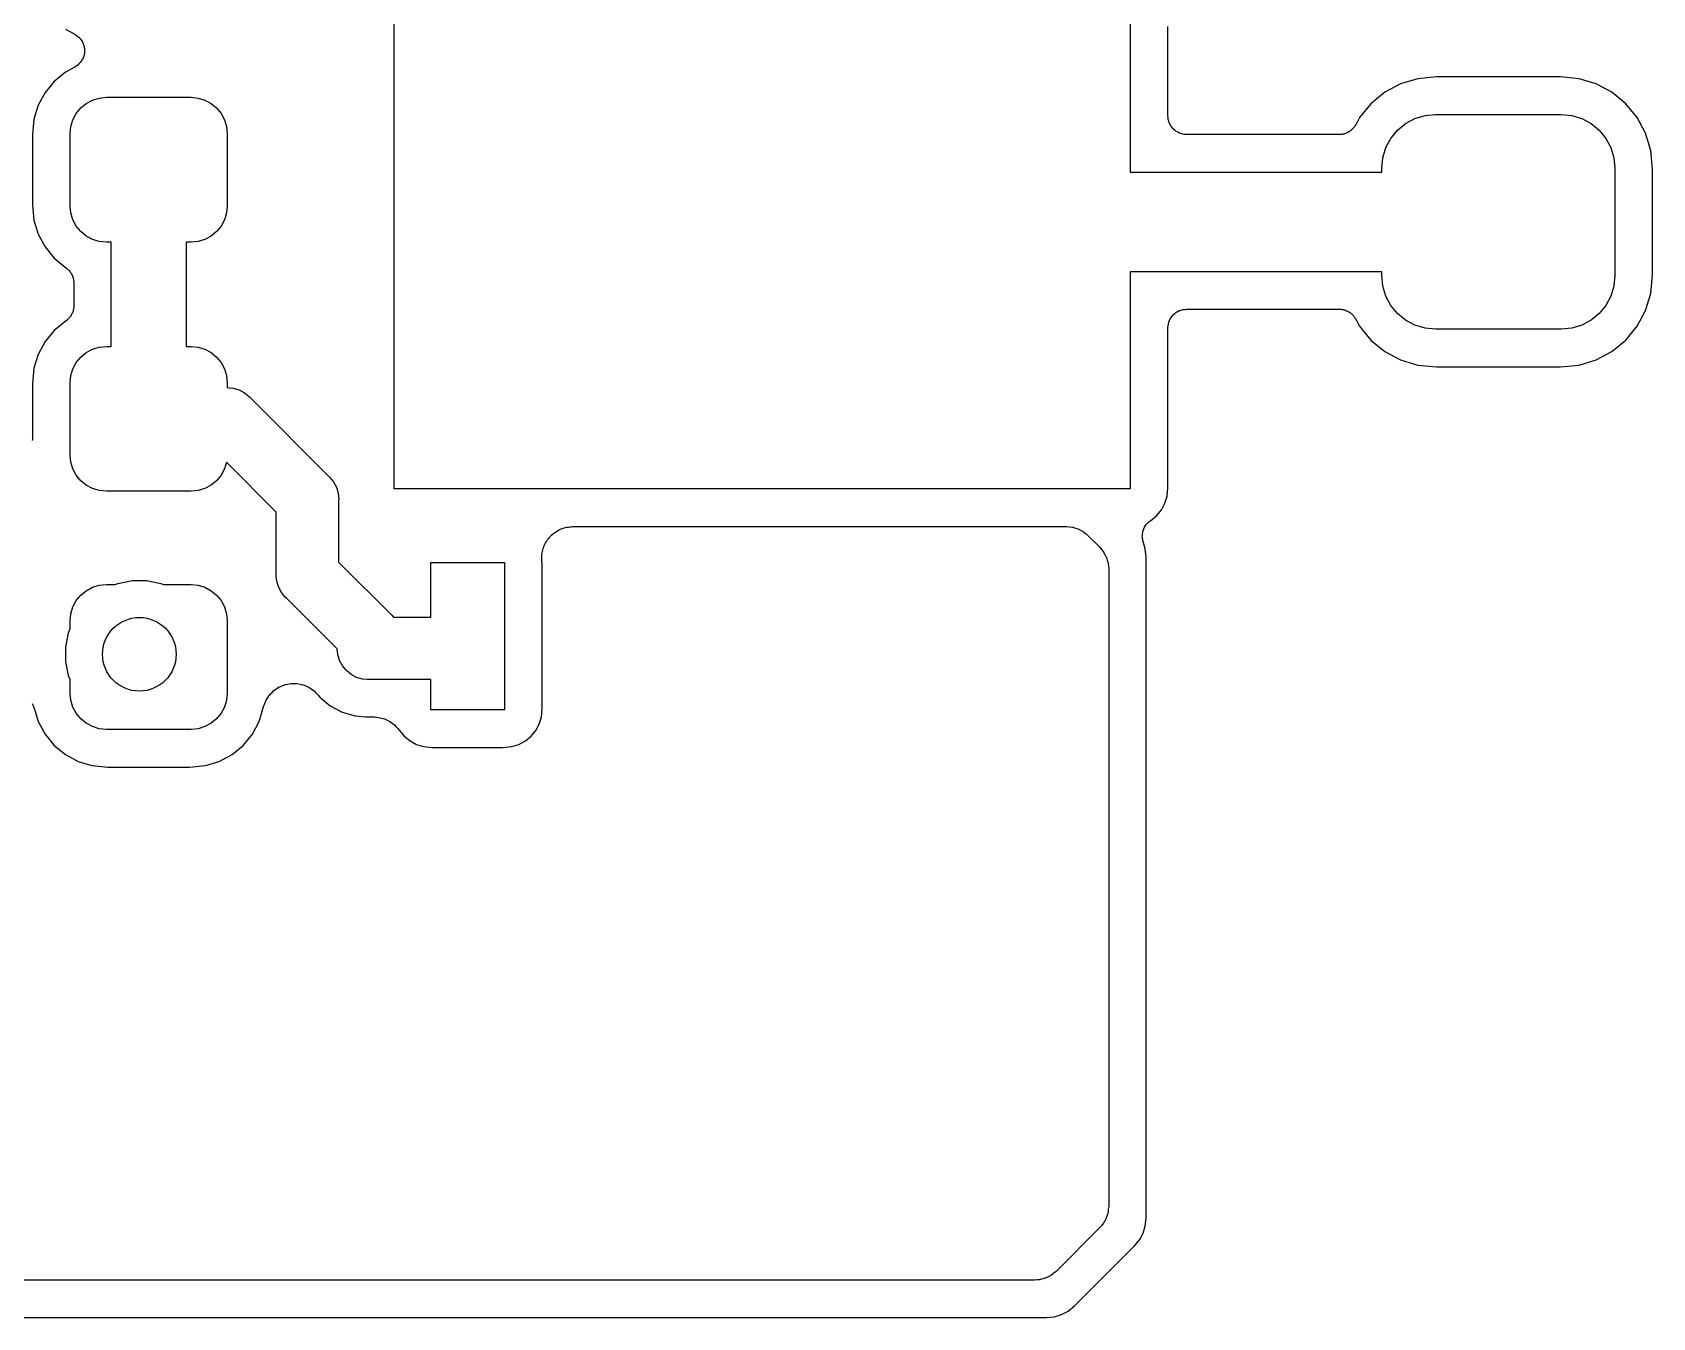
# Model space of a CAD drawing. Extents: x 0.48 to 2.43, y -7.79 to -4.85.
# Drawn here: x 1.3057 to 1.5656, y -6.9863 to -6.7802 of the extents above; entities that cross this region are included whole.
import ezdxf

# ---------------------------------------------------------------- set-up
doc = ezdxf.new("R2010")
doc.units = 0
doc.header["$MEASUREMENT"] = 0
doc.layers.add('BLACK', color=7, linetype='CONTINUOUS')

msp = doc.modelspace()

# ---------------------------------------------------------------- linework, layer by layer
at = {"layer": 'BLACK', "linetype": 'CONTINUOUS'}
for p, q in [((1.3637, -6.85339), (1.3637, -6.76902)), ((1.48181, -6.77024), (1.48181, -6.80257)), ((1.31096, -6.77966), (1.31246, -6.78046)), ((1.31246, -6.78046), (1.31249, -6.78048)), ((1.31249, -6.78048), (1.31249, -6.78048)), ((1.31249, -6.78048), (1.31249, -6.78048)), ((1.31249, -6.78048), (1.3125, -6.78048)), ((1.3125, -6.78048), (1.31274, -6.78065)), ((1.31274, -6.78065), (1.31297, -6.78081)), ((1.31297, -6.78081), (1.31297, -6.78081)), ((1.31297, -6.78081), (1.31298, -6.78082)), ((1.31298, -6.78082), (1.31318, -6.78102)), ((1.31318, -6.78102), (1.31338, -6.78123)), ((1.31338, -6.78123), (1.31338, -6.78123)), ((1.31338, -6.78123), (1.31339, -6.78124)), ((1.31339, -6.78124), (1.31354, -6.78147)), ((1.31354, -6.78147), (1.3137, -6.78171)), ((1.48785, -6.79357), (1.48785, -6.77924)), ((1.3138, -6.78426), (1.31369, -6.78453)), ((1.3137, -6.78171), (1.3137, -6.78172)), ((1.3137, -6.78172), (1.31371, -6.78173)), ((1.31371, -6.78173), (1.31381, -6.78199)), ((1.31391, -6.784), (1.3138, -6.78426)), ((1.31381, -6.78199), (1.31392, -6.78226)), ((1.31397, -6.78371), (1.31391, -6.78399)), ((1.31391, -6.78399), (1.31391, -6.784)), ((1.31391, -6.784), (1.31391, -6.784)), ((1.31392, -6.78226), (1.31392, -6.78226)), ((1.31392, -6.78226), (1.31393, -6.78227)), ((1.31393, -6.78227), (1.31398, -6.78255)), ((1.31403, -6.78343), (1.31397, -6.78371)), ((1.31398, -6.78255), (1.31403, -6.78283)), ((1.31403, -6.78283), (1.31403, -6.78284)), ((1.31403, -6.78284), (1.31403, -6.78284)), ((1.31403, -6.78284), (1.31403, -6.78313)), ((1.31403, -6.78313), (1.31403, -6.78342)), ((1.31403, -6.78342), (1.31403, -6.78342)), ((1.31403, -6.78342), (1.31403, -6.78343)), ((1.31096, -6.78656), (1.30917, -6.78803)), ((1.31246, -6.78576), (1.31096, -6.78656)), ((1.3127, -6.7856), (1.31246, -6.78576)), ((1.31294, -6.78544), (1.3127, -6.7856)), ((1.31295, -6.78543), (1.31294, -6.78543)), ((1.31294, -6.78543), (1.31294, -6.78544)), ((1.31315, -6.78523), (1.31295, -6.78543)), ((1.31335, -6.78503), (1.31315, -6.78523)), ((1.31336, -6.78502), (1.31335, -6.78503)), ((1.31352, -6.78478), (1.31336, -6.78502)), ((1.31336, -6.78502), (1.31336, -6.78502)), ((1.31368, -6.78454), (1.31352, -6.78478)), ((1.31369, -6.78453), (1.31368, -6.78454)), ((1.31368, -6.78454), (1.31368, -6.78454)), ((1.30917, -6.78803), (1.3077, -6.78982)), ((1.52517, -6.78843), (1.52264, -6.78978)), ((1.52792, -6.7876), (1.52517, -6.78843)), ((1.53092, -6.7873), (1.52792, -6.7876)), ((1.55081, -6.7873), (1.53092, -6.7873)), ((1.55381, -6.7876), (1.55081, -6.7873)), ((1.55656, -6.78843), (1.55381, -6.7876)), ((1.55909, -6.78978), (1.55656, -6.78843)), ((1.3066, -6.79187), (1.30593, -6.79409)), ((1.3077, -6.78982), (1.3066, -6.79187)), ((1.31343, -6.79229), (1.31431, -6.79157)), ((1.31431, -6.79157), (1.31532, -6.79103)), ((1.31532, -6.79103), (1.31641, -6.7907)), ((1.31641, -6.7907), (1.31754, -6.79059)), ((1.31754, -6.79059), (1.33112, -6.79059)), ((1.33112, -6.79059), (1.33225, -6.7907)), ((1.33225, -6.7907), (1.33334, -6.79103)), ((1.33334, -6.79103), (1.33435, -6.79157)), ((1.33435, -6.79157), (1.33523, -6.79229)), ((1.52042, -6.79161), (1.5186, -6.79382)), ((1.52264, -6.78978), (1.52042, -6.79161)), ((1.56131, -6.79161), (1.55909, -6.78978)), ((1.56313, -6.79382), (1.56131, -6.79161)), ((1.30593, -6.79409), (1.30569, -6.79655)), ((1.31184, -6.79526), (1.31217, -6.79418)), ((1.31217, -6.79418), (1.31271, -6.79317)), ((1.31271, -6.79317), (1.31343, -6.79229)), ((1.33523, -6.79229), (1.33595, -6.79317)), ((1.33595, -6.79317), (1.33649, -6.79418)), ((1.33649, -6.79418), (1.33682, -6.79526)), ((1.48788, -6.79385), (1.48785, -6.79357)), ((1.48791, -6.79413), (1.48788, -6.79385)), ((1.48791, -6.79414), (1.48791, -6.79413)), ((1.48791, -6.79415), (1.48791, -6.79414)), ((1.48799, -6.79443), (1.48791, -6.79415)), ((1.48807, -6.79469), (1.48799, -6.79443)), ((1.48808, -6.7947), (1.48807, -6.79469)), ((1.48808, -6.79471), (1.48808, -6.7947)), ((1.5186, -6.79382), (1.51798, -6.79499)), ((1.52599, -6.7948), (1.52748, -6.794)), ((1.52748, -6.794), (1.5291, -6.79351)), ((1.5291, -6.79351), (1.53078, -6.79335)), ((1.53078, -6.79335), (1.55095, -6.79335)), ((1.55095, -6.79335), (1.55263, -6.79351)), ((1.55263, -6.79351), (1.55425, -6.794)), ((1.55425, -6.794), (1.55574, -6.7948)), ((1.56448, -6.79636), (1.56313, -6.79382)), ((1.30569, -6.79655), (1.30569, -6.80786)), ((1.31173, -6.7964), (1.31184, -6.79526)), ((1.31173, -6.80801), (1.31173, -6.7964)), ((1.33682, -6.79526), (1.33693, -6.7964)), ((1.33693, -6.7964), (1.33693, -6.80801)), ((1.48821, -6.79497), (1.48808, -6.79471)), ((1.48834, -6.79521), (1.48821, -6.79497)), ((1.48835, -6.79522), (1.48834, -6.79521)), ((1.48836, -6.79523), (1.48835, -6.79522)), ((1.48853, -6.79545), (1.48836, -6.79523)), ((1.48871, -6.79567), (1.48853, -6.79545)), ((1.48872, -6.79568), (1.48871, -6.79567)), ((1.48873, -6.79568), (1.48872, -6.79568)), ((1.48894, -6.79586), (1.48873, -6.79568)), ((1.48916, -6.79605), (1.48894, -6.79586)), ((1.48917, -6.79605), (1.48916, -6.79605)), ((1.48918, -6.79606), (1.48917, -6.79605)), ((1.48943, -6.79619), (1.48918, -6.79606)), ((1.48967, -6.79633), (1.48943, -6.79619)), ((1.48968, -6.79633), (1.48967, -6.79633)), ((1.48969, -6.79634), (1.48968, -6.79633)), ((1.48996, -6.79642), (1.48969, -6.79634)), ((1.49023, -6.79651), (1.48996, -6.79642)), ((1.49024, -6.79651), (1.49023, -6.79651)), ((1.49025, -6.79651), (1.49024, -6.79651)), ((1.49053, -6.79654), (1.49025, -6.79651)), ((1.49081, -6.79657), (1.49053, -6.79654)), ((1.49083, -6.79657), (1.49081, -6.79657)), ((1.49085, -6.79657), (1.49083, -6.79657)), ((1.49083, -6.79657), (1.49083, -6.79657)), ((1.49083, -6.79657), (1.49083, -6.79657)), ((1.51534, -6.79657), (1.49085, -6.79657)), ((1.51547, -6.79656), (1.51534, -6.79657)), ((1.5156, -6.79656), (1.51547, -6.79656)), ((1.51576, -6.79653), (1.5156, -6.79656)), ((1.51592, -6.79651), (1.51576, -6.79653)), ((1.51605, -6.79648), (1.51592, -6.79651)), ((1.51618, -6.79645), (1.51605, -6.79648)), ((1.51633, -6.79639), (1.51618, -6.79645)), ((1.51648, -6.79634), (1.51633, -6.79639)), ((1.5166, -6.79628), (1.51648, -6.79634)), ((1.51672, -6.79623), (1.5166, -6.79628)), ((1.51686, -6.79614), (1.51672, -6.79623)), ((1.517, -6.79607), (1.51686, -6.79614)), ((1.5171, -6.79599), (1.517, -6.79607)), ((1.51721, -6.79591), (1.5171, -6.79599)), ((1.51733, -6.7958), (1.51721, -6.79591)), ((1.51745, -6.7957), (1.51733, -6.7958)), ((1.51754, -6.7956), (1.51745, -6.7957)), ((1.51763, -6.7955), (1.51754, -6.7956)), ((1.51772, -6.79537), (1.51763, -6.7955)), ((1.51782, -6.79525), (1.51772, -6.79537)), ((1.51789, -6.79513), (1.51782, -6.79525)), ((1.51796, -6.79502), (1.51789, -6.79513)), ((1.51798, -6.79499), (1.51796, -6.79502)), ((1.52282, -6.79866), (1.52362, -6.79717)), ((1.52362, -6.79717), (1.52469, -6.79587)), ((1.52469, -6.79587), (1.52599, -6.7948)), ((1.55574, -6.7948), (1.55704, -6.79587)), ((1.55704, -6.79587), (1.55812, -6.79717)), ((1.55812, -6.79717), (1.55891, -6.79866)), ((1.56531, -6.7991), (1.56448, -6.79636)), ((1.52233, -6.80028), (1.52282, -6.79866)), ((1.55891, -6.79866), (1.5594, -6.80028)), ((1.56561, -6.80211), (1.56531, -6.7991)), ((1.52217, -6.80196), (1.52233, -6.80028)), ((1.52217, -6.80257), (1.52217, -6.80196)), ((1.5594, -6.80028), (1.55957, -6.80196)), ((1.55957, -6.80196), (1.55957, -6.81918)), ((1.56561, -6.81904), (1.56561, -6.80211)), ((1.48181, -6.80257), (1.52217, -6.80257)), ((1.30569, -6.80786), (1.30593, -6.81032)), ((1.31184, -6.80914), (1.31173, -6.80801)), ((1.31217, -6.81023), (1.31184, -6.80914)), ((1.31271, -6.81124), (1.31217, -6.81023)), ((1.33649, -6.81023), (1.33595, -6.81124)), ((1.33682, -6.80914), (1.33649, -6.81023)), ((1.33693, -6.80801), (1.33682, -6.80914)), ((1.30593, -6.81032), (1.3066, -6.81254)), ((1.3066, -6.81254), (1.3077, -6.81459)), ((1.31343, -6.81212), (1.31271, -6.81124)), ((1.31431, -6.81284), (1.31343, -6.81212)), ((1.31532, -6.81338), (1.31431, -6.81284)), ((1.33435, -6.81284), (1.33334, -6.81338)), ((1.33523, -6.81212), (1.33435, -6.81284)), ((1.33595, -6.81124), (1.33523, -6.81212)), ((1.3077, -6.81459), (1.30917, -6.81638)), ((1.31641, -6.81371), (1.31532, -6.81338)), ((1.31754, -6.81382), (1.31641, -6.81371)), ((1.31833, -6.81382), (1.31754, -6.81382)), ((1.31833, -6.83055), (1.31833, -6.81382)), ((1.33112, -6.81382), (1.33033, -6.81382)), ((1.33033, -6.81382), (1.33033, -6.83055)), ((1.33225, -6.81371), (1.33112, -6.81382)), ((1.33334, -6.81338), (1.33225, -6.81371)), ((1.30917, -6.81638), (1.31118, -6.81803)), ((1.31118, -6.81803), (1.31126, -6.81809)), ((1.31126, -6.81809), (1.31136, -6.81818)), ((1.31136, -6.81818), (1.31146, -6.81827)), ((1.31146, -6.81827), (1.31156, -6.81839)), ((1.31156, -6.81839), (1.31167, -6.81851)), ((1.31167, -6.81851), (1.31175, -6.81862)), ((1.31175, -6.81862), (1.31183, -6.81872)), ((1.31183, -6.81872), (1.31191, -6.81886)), ((1.31191, -6.81886), (1.31199, -6.819)), ((1.31199, -6.819), (1.31204, -6.81912)), ((1.31204, -6.81912), (1.3121, -6.81924)), ((1.3121, -6.81924), (1.31215, -6.81939)), ((1.31215, -6.81939), (1.31221, -6.81954)), ((1.31221, -6.81954), (1.31224, -6.81967)), ((1.31224, -6.81967), (1.31227, -6.8198)), ((1.31227, -6.8198), (1.31229, -6.81996)), ((1.31229, -6.81996), (1.31232, -6.82012)), ((1.31232, -6.82012), (1.31232, -6.82025)), ((1.31232, -6.82025), (1.31233, -6.82038)), ((1.31233, -6.82038), (1.31233, -6.82399)), ((1.52217, -6.81857), (1.48181, -6.81857)), ((1.48181, -6.81857), (1.48181, -6.85339)), ((1.52217, -6.81918), (1.52217, -6.81857)), ((1.52233, -6.82086), (1.52217, -6.81918)), ((1.55957, -6.81918), (1.5594, -6.82086)), ((1.56531, -6.82204), (1.56561, -6.81904)), ((1.52282, -6.82248), (1.52233, -6.82086)), ((1.52362, -6.82397), (1.52282, -6.82248)), ((1.55891, -6.82248), (1.55812, -6.82397)), ((1.5594, -6.82086), (1.55891, -6.82248)), ((1.56448, -6.82479), (1.56531, -6.82204)), ((1.31172, -6.82578), (1.31165, -6.8259)), ((1.31181, -6.82568), (1.31172, -6.82578)), ((1.31188, -6.82554), (1.31181, -6.82568)), ((1.31197, -6.82541), (1.31188, -6.82554)), ((1.31202, -6.82529), (1.31197, -6.82541)), ((1.31209, -6.82517), (1.31202, -6.82529)), ((1.31214, -6.82502), (1.31209, -6.82517)), ((1.3122, -6.82487), (1.31214, -6.82502)), ((1.31222, -6.82474), (1.3122, -6.82487)), ((1.31227, -6.82461), (1.31222, -6.82474)), ((1.31228, -6.82445), (1.31227, -6.82461)), ((1.31231, -6.8243), (1.31228, -6.82445)), ((1.31232, -6.82416), (1.31231, -6.8243)), ((1.31233, -6.82403), (1.31232, -6.82416)), ((1.31233, -6.82399), (1.31233, -6.82403)), ((1.48823, -6.82614), (1.48837, -6.82589)), ((1.48837, -6.82589), (1.48838, -6.82588)), ((1.48837, -6.82589), (1.48837, -6.82589)), ((1.48838, -6.82588), (1.48856, -6.82566)), ((1.48856, -6.82566), (1.48874, -6.82544)), ((1.48874, -6.82544), (1.48875, -6.82544)), ((1.48875, -6.82544), (1.48876, -6.82543)), ((1.48876, -6.82543), (1.48897, -6.82525)), ((1.48897, -6.82525), (1.48919, -6.82507)), ((1.48919, -6.82507), (1.4892, -6.82507)), ((1.4892, -6.82507), (1.48921, -6.82506)), ((1.48921, -6.82506), (1.48946, -6.82493)), ((1.48946, -6.82493), (1.48971, -6.8248)), ((1.48971, -6.8248), (1.48972, -6.82479)), ((1.48972, -6.82479), (1.48973, -6.82479)), ((1.48973, -6.82479), (1.49, -6.82471)), ((1.49, -6.82471), (1.49027, -6.82463)), ((1.49027, -6.82463), (1.49028, -6.82463)), ((1.49028, -6.82463), (1.49029, -6.82462)), ((1.49029, -6.82462), (1.49057, -6.8246)), ((1.49057, -6.8246), (1.49085, -6.82457)), ((1.49085, -6.82457), (1.51534, -6.82457)), ((1.51534, -6.82457), (1.51538, -6.82457)), ((1.51538, -6.82457), (1.51551, -6.82459)), ((1.51551, -6.82459), (1.51564, -6.82459)), ((1.51564, -6.82459), (1.5158, -6.82462)), ((1.5158, -6.82462), (1.51596, -6.82464)), ((1.51596, -6.82464), (1.51609, -6.82468)), ((1.51609, -6.82468), (1.51622, -6.8247)), ((1.51622, -6.8247), (1.51637, -6.82476)), ((1.51637, -6.82476), (1.51652, -6.82481)), ((1.51652, -6.82481), (1.51664, -6.82488)), ((1.51664, -6.82488), (1.51676, -6.82493)), ((1.51676, -6.82493), (1.51689, -6.82502)), ((1.51689, -6.82502), (1.51703, -6.8251)), ((1.51703, -6.8251), (1.51713, -6.82518)), ((1.51713, -6.82518), (1.51724, -6.82526)), ((1.51724, -6.82526), (1.51736, -6.82537)), ((1.51736, -6.82537), (1.51748, -6.82547)), ((1.51748, -6.82547), (1.51756, -6.82558)), ((1.51756, -6.82558), (1.51766, -6.82567)), ((1.51766, -6.82567), (1.51775, -6.8258)), ((1.51775, -6.8258), (1.51785, -6.82593)), ((1.52469, -6.82527), (1.52362, -6.82397)), ((1.52599, -6.82634), (1.52469, -6.82527)), ((1.55704, -6.82527), (1.55574, -6.82634)), ((1.55812, -6.82397), (1.55704, -6.82527)), ((1.56313, -6.82732), (1.56448, -6.82479)), ((1.30917, -6.82799), (1.3077, -6.82978)), ((1.31115, -6.82636), (1.30917, -6.82799)), ((1.31123, -6.82631), (1.31115, -6.82636)), ((1.31133, -6.82621), (1.31123, -6.82631)), ((1.31143, -6.82613), (1.31133, -6.82621)), ((1.31153, -6.82601), (1.31143, -6.82613)), ((1.31165, -6.8259), (1.31153, -6.82601)), ((1.48785, -6.82753), (1.48789, -6.82725)), ((1.48785, -6.82755), (1.48785, -6.82753)), ((1.48785, -6.82757), (1.48785, -6.82755)), ((1.48785, -6.82755), (1.48785, -6.82755)), ((1.48785, -6.82755), (1.48785, -6.82755)), ((1.48785, -6.85324), (1.48785, -6.82757)), ((1.48789, -6.82725), (1.48792, -6.82697)), ((1.48792, -6.82695), (1.48801, -6.82668)), ((1.48792, -6.82696), (1.48792, -6.82695)), ((1.48792, -6.82697), (1.48792, -6.82696)), ((1.48801, -6.82668), (1.48809, -6.82641)), ((1.48809, -6.8264), (1.4881, -6.82639)), ((1.48809, -6.82641), (1.48809, -6.8264)), ((1.4881, -6.82639), (1.48823, -6.82614)), ((1.51785, -6.82593), (1.51791, -6.82605)), ((1.51791, -6.82605), (1.51798, -6.82616)), ((1.51798, -6.82616), (1.5186, -6.82732)), ((1.5186, -6.82732), (1.52042, -6.82954)), ((1.52748, -6.82714), (1.52599, -6.82634)), ((1.5291, -6.82763), (1.52748, -6.82714)), ((1.53078, -6.8278), (1.5291, -6.82763)), ((1.55095, -6.8278), (1.53078, -6.8278)), ((1.55263, -6.82763), (1.55095, -6.8278)), ((1.55425, -6.82714), (1.55263, -6.82763)), ((1.55574, -6.82634), (1.55425, -6.82714)), ((1.56131, -6.82954), (1.56313, -6.82732)), ((1.3077, -6.82978), (1.3066, -6.83183)), ((1.31431, -6.83153), (1.31532, -6.83099)), ((1.31532, -6.83099), (1.31641, -6.83066)), ((1.31641, -6.83066), (1.31754, -6.83055)), ((1.31754, -6.83055), (1.31833, -6.83055)), ((1.33033, -6.83055), (1.33112, -6.83055)), ((1.33112, -6.83055), (1.33225, -6.83066)), ((1.33225, -6.83066), (1.33334, -6.83099)), ((1.33334, -6.83099), (1.33435, -6.83153)), ((1.52042, -6.82954), (1.52264, -6.83136)), ((1.55909, -6.83136), (1.56131, -6.82954)), ((1.3066, -6.83183), (1.30593, -6.83405)), ((1.31217, -6.83414), (1.31271, -6.83313)), ((1.31271, -6.83313), (1.31343, -6.83225)), ((1.31343, -6.83225), (1.31431, -6.83153)), ((1.33435, -6.83153), (1.33523, -6.83225)), ((1.33523, -6.83225), (1.33595, -6.83313)), ((1.33595, -6.83313), (1.33649, -6.83414)), ((1.52264, -6.83136), (1.52517, -6.83271)), ((1.52517, -6.83271), (1.52792, -6.83354)), ((1.52792, -6.83354), (1.53092, -6.83384)), ((1.55081, -6.83384), (1.55381, -6.83354)), ((1.55381, -6.83354), (1.55656, -6.83271)), ((1.55656, -6.83271), (1.55909, -6.83136)), ((1.30593, -6.83405), (1.30569, -6.83651)), ((1.31173, -6.83636), (1.31184, -6.83523)), ((1.31184, -6.83523), (1.31217, -6.83414)), ((1.33649, -6.83414), (1.33682, -6.83523)), ((1.33682, -6.83523), (1.33693, -6.83636)), ((1.53092, -6.83384), (1.55081, -6.83384)), ((1.30569, -6.83651), (1.30569, -6.84533)), ((1.31173, -6.84797), (1.31173, -6.83636)), ((1.33693, -6.83636), (1.33693, -6.83714)), ((1.33693, -6.83714), (1.33717, -6.83717)), ((1.33717, -6.83717), (1.33791, -6.83724)), ((1.33791, -6.83724), (1.33885, -6.83752)), ((1.33885, -6.83752), (1.33972, -6.83799)), ((1.33972, -6.83799), (1.34048, -6.83861)), ((1.34048, -6.83861), (1.34064, -6.8388)), ((1.34064, -6.8388), (1.35317, -6.85133)), ((1.30569, -6.84537), (1.30566, -6.84565)), ((1.30569, -6.84533), (1.30569, -6.84535)), ((1.30569, -6.84535), (1.30569, -6.84535)), ((1.30569, -6.84535), (1.30569, -6.84535)), ((1.30569, -6.84535), (1.30569, -6.84537)), ((1.31184, -6.84911), (1.31173, -6.84797)), ((1.31217, -6.85019), (1.31184, -6.84911)), ((1.33681, -6.84912), (1.33649, -6.85019)), ((1.3448, -6.85711), (1.33681, -6.84912)), ((1.31271, -6.8512), (1.31217, -6.85019)), ((1.31343, -6.85208), (1.31271, -6.8512)), ((1.33595, -6.8512), (1.33523, -6.85208)), ((1.33649, -6.85019), (1.33595, -6.8512)), ((1.35317, -6.85133), (1.35336, -6.85149)), ((1.35336, -6.85149), (1.35373, -6.85194)), ((1.31431, -6.8528), (1.31343, -6.85208)), ((1.31532, -6.85334), (1.31431, -6.8528)), ((1.31641, -6.85367), (1.31532, -6.85334)), ((1.31754, -6.85378), (1.31641, -6.85367)), ((1.33112, -6.85378), (1.31754, -6.85378)), ((1.33225, -6.85367), (1.33112, -6.85378)), ((1.33334, -6.85334), (1.33225, -6.85367)), ((1.33435, -6.8528), (1.33334, -6.85334)), ((1.33523, -6.85208), (1.33435, -6.8528)), ((1.35373, -6.85194), (1.35398, -6.85225)), ((1.35398, -6.85225), (1.35445, -6.85312)), ((1.35445, -6.85312), (1.35473, -6.85406)), ((1.35473, -6.85406), (1.35483, -6.85504)), ((1.48181, -6.85339), (1.3637, -6.85339)), ((1.48772, -6.85456), (1.48785, -6.85324)), ((1.35483, -6.85504), (1.3548, -6.85529)), ((1.3548, -6.85529), (1.3548, -6.86513)), ((1.48607, -6.85765), (1.48682, -6.85674)), ((1.48682, -6.85674), (1.48738, -6.85569)), ((1.48738, -6.85569), (1.48772, -6.85456)), ((1.3448, -6.86696), (1.3448, -6.85711)), ((1.39074, -6.85974), (1.39098, -6.85964)), ((1.39098, -6.85964), (1.39121, -6.8596)), ((1.39121, -6.8596), (1.39142, -6.85953)), ((1.39142, -6.85953), (1.39168, -6.85951)), ((1.39168, -6.85951), (1.39194, -6.85946)), ((1.39194, -6.85946), (1.39217, -6.85946)), ((1.39217, -6.85946), (1.3924, -6.85944)), ((1.3924, -6.85944), (1.47154, -6.85944)), ((1.47154, -6.85944), (1.47156, -6.85944)), ((1.47156, -6.85944), (1.47156, -6.85944)), ((1.47156, -6.85944), (1.47156, -6.85944)), ((1.47156, -6.85944), (1.47161, -6.85944)), ((1.47161, -6.85944), (1.47207, -6.85949)), ((1.47207, -6.85949), (1.47253, -6.85954)), ((1.47253, -6.85954), (1.47255, -6.85955)), ((1.47255, -6.85955), (1.47258, -6.85955)), ((1.47258, -6.85955), (1.47302, -6.85969)), ((1.48398, -6.8598), (1.48409, -6.85954)), ((1.48409, -6.85954), (1.4841, -6.85953)), ((1.4841, -6.85952), (1.48426, -6.85929)), ((1.4841, -6.85953), (1.4841, -6.85952)), ((1.48426, -6.85929), (1.48442, -6.85905)), ((1.48442, -6.85905), (1.48443, -6.85904)), ((1.48442, -6.85905), (1.48442, -6.85905)), ((1.48443, -6.85904), (1.48463, -6.85884)), ((1.48463, -6.85884), (1.48483, -6.85864)), ((1.48483, -6.85864), (1.48484, -6.85863)), ((1.48484, -6.85863), (1.48485, -6.85863)), ((1.48485, -6.85863), (1.48503, -6.85851)), ((1.48503, -6.85851), (1.48607, -6.85765)), ((1.38779, -6.8625), (1.38791, -6.86227)), ((1.38791, -6.86227), (1.38801, -6.86203)), ((1.38801, -6.86203), (1.38814, -6.86184)), ((1.38814, -6.86184), (1.38825, -6.86164)), ((1.38825, -6.86164), (1.38842, -6.86144)), ((1.38842, -6.86144), (1.38856, -6.86123)), ((1.38856, -6.86123), (1.38873, -6.86107)), ((1.38873, -6.86107), (1.38887, -6.86089)), ((1.38887, -6.86089), (1.38907, -6.86073)), ((1.38907, -6.86073), (1.38926, -6.86054)), ((1.38926, -6.86054), (1.38945, -6.86042)), ((1.38945, -6.86042), (1.38963, -6.86027)), ((1.38963, -6.86027), (1.38986, -6.86015)), ((1.38986, -6.86015), (1.39008, -6.86001)), ((1.39008, -6.86001), (1.39029, -6.85992)), ((1.39029, -6.85992), (1.39049, -6.85982)), ((1.39049, -6.85982), (1.39074, -6.85974)), ((1.47302, -6.85969), (1.47346, -6.85982)), ((1.47346, -6.85982), (1.47349, -6.85984)), ((1.47349, -6.85984), (1.47351, -6.85984)), ((1.47351, -6.85984), (1.47392, -6.86007)), ((1.47392, -6.86007), (1.47432, -6.86028)), ((1.47432, -6.86028), (1.47434, -6.8603)), ((1.47434, -6.8603), (1.47437, -6.86031)), ((1.47437, -6.86031), (1.47472, -6.86061)), ((1.47472, -6.86061), (1.47508, -6.8609)), ((1.47508, -6.8609), (1.47688, -6.86271)), ((1.48374, -6.86122), (1.48375, -6.86093)), ((1.48374, -6.86123), (1.48374, -6.86122)), ((1.48374, -6.86124), (1.48374, -6.86123)), ((1.4838, -6.86151), (1.48374, -6.86124)), ((1.48375, -6.86063), (1.48381, -6.86035)), ((1.48375, -6.86064), (1.48375, -6.86063)), ((1.48375, -6.86065), (1.48375, -6.86064)), ((1.48375, -6.86093), (1.48375, -6.86065)), ((1.48385, -6.86179), (1.4838, -6.86151)), ((1.48381, -6.86035), (1.48386, -6.86008)), ((1.48386, -6.86181), (1.48385, -6.86179)), ((1.48386, -6.86008), (1.48387, -6.86007)), ((1.48386, -6.86183), (1.48386, -6.86181)), ((1.48386, -6.86181), (1.48386, -6.86181)), ((1.48386, -6.86181), (1.48386, -6.86181)), ((1.48422, -6.86301), (1.48386, -6.86183)), ((1.48387, -6.86006), (1.48398, -6.8598)), ((1.48387, -6.86007), (1.48387, -6.86006)), ((1.3874, -6.8644), (1.38742, -6.86414)), ((1.38742, -6.86463), (1.3874, -6.8644)), ((1.38741, -6.86486), (1.38742, -6.86463)), ((1.38742, -6.86493), (1.38741, -6.86486)), ((1.38742, -6.86414), (1.38743, -6.86388)), ((1.38743, -6.86388), (1.38747, -6.86366)), ((1.38747, -6.86366), (1.3875, -6.86343)), ((1.3875, -6.86343), (1.38758, -6.86318)), ((1.38758, -6.86318), (1.38763, -6.86293)), ((1.38763, -6.86293), (1.38772, -6.86272)), ((1.38772, -6.86272), (1.38779, -6.8625)), ((1.47688, -6.86271), (1.47689, -6.86272)), ((1.47689, -6.86272), (1.47689, -6.86272)), ((1.47689, -6.86272), (1.47689, -6.86272)), ((1.47689, -6.86272), (1.47693, -6.86276)), ((1.47693, -6.86276), (1.47722, -6.86312)), ((1.47722, -6.86312), (1.47751, -6.86348)), ((1.47751, -6.86348), (1.47752, -6.8635)), ((1.47752, -6.8635), (1.47754, -6.86352)), ((1.47754, -6.86352), (1.47775, -6.86393)), ((1.47775, -6.86393), (1.47797, -6.86434)), ((1.47797, -6.86434), (1.47798, -6.86436)), ((1.47798, -6.86436), (1.47799, -6.86439)), ((1.47799, -6.86439), (1.47812, -6.86483)), ((1.47812, -6.86483), (1.47825, -6.86527)), ((1.48435, -6.86432), (1.48422, -6.86301)), ((1.48435, -6.97033), (1.48435, -6.86432)), ((1.34478, -6.86721), (1.3448, -6.86696)), ((1.3448, -6.86745), (1.34478, -6.86721)), ((1.34488, -6.86819), (1.3448, -6.86745)), ((1.3548, -6.86513), (1.36332, -6.87365)), ((1.36961, -6.87398), (1.36961, -6.8652)), ((1.36961, -6.8652), (1.38142, -6.8652)), ((1.38142, -6.8652), (1.38142, -6.88882)), ((1.38747, -6.86544), (1.38742, -6.86493)), ((1.38747, -6.88857), (1.38747, -6.86544)), ((1.47825, -6.86527), (1.47825, -6.8653)), ((1.47825, -6.8653), (1.47826, -6.86532)), ((1.47826, -6.86532), (1.4783, -6.86579)), ((1.4783, -6.86579), (1.47835, -6.86624)), ((1.47835, -6.86624), (1.47835, -6.9684)), ((1.31343, -6.87044), (1.31431, -6.86972)), ((1.31431, -6.86972), (1.31532, -6.86918)), ((1.31532, -6.86918), (1.31641, -6.86885)), ((1.31641, -6.86885), (1.31754, -6.86874)), ((1.31754, -6.86874), (1.31896, -6.86874)), ((1.31896, -6.86874), (1.31939, -6.86856)), ((1.31939, -6.86856), (1.32167, -6.86811)), ((1.32167, -6.86811), (1.324, -6.86811)), ((1.324, -6.86811), (1.32628, -6.86856)), ((1.32628, -6.86856), (1.3267, -6.86874)), ((1.3267, -6.86874), (1.33112, -6.86874)), ((1.33112, -6.86874), (1.33225, -6.86885)), ((1.33225, -6.86885), (1.33334, -6.86918)), ((1.33334, -6.86918), (1.33435, -6.86972)), ((1.33435, -6.86972), (1.33523, -6.87044)), ((1.34516, -6.86913), (1.34488, -6.86819)), ((1.34563, -6.87), (1.34516, -6.86913)), ((1.34625, -6.87076), (1.34563, -6.87)), ((1.31184, -6.87341), (1.31217, -6.87232)), ((1.31217, -6.87232), (1.31271, -6.87132)), ((1.31271, -6.87132), (1.31343, -6.87044)), ((1.33523, -6.87044), (1.33595, -6.87132)), ((1.33595, -6.87132), (1.33649, -6.87232)), ((1.33649, -6.87232), (1.33682, -6.87341)), ((1.34644, -6.87091), (1.34625, -6.87076)), ((1.35459, -6.87906), (1.34644, -6.87091)), ((1.31173, -6.87455), (1.31184, -6.87341)), ((1.31173, -6.87586), (1.31173, -6.87455)), ((1.33682, -6.87341), (1.33693, -6.87455)), ((1.33693, -6.87455), (1.33693, -6.88616)), ((1.36332, -6.87365), (1.36359, -6.87398)), ((1.36359, -6.87398), (1.36961, -6.87398)), ((1.31102, -6.87876), (1.31148, -6.87648)), ((1.31148, -6.87648), (1.31173, -6.87586)), ((1.31102, -6.88108), (1.31102, -6.87876)), ((1.35468, -6.87996), (1.35459, -6.87906)), ((1.35496, -6.8809), (1.35468, -6.87996)), ((1.31148, -6.88337), (1.31102, -6.88108)), ((1.35543, -6.88177), (1.35496, -6.8809)), ((1.35605, -6.88253), (1.35543, -6.88177)), ((1.35681, -6.88315), (1.35605, -6.88253)), ((1.31173, -6.88398), (1.31148, -6.88337)), ((1.31173, -6.88616), (1.31173, -6.88398)), ((1.34449, -6.88569), (1.34488, -6.88543)), ((1.34488, -6.88543), (1.34529, -6.88516)), ((1.34529, -6.88516), (1.3453, -6.88516)), ((1.3453, -6.88516), (1.34531, -6.88515)), ((1.34531, -6.88515), (1.34575, -6.88498)), ((1.34575, -6.88498), (1.34619, -6.8848)), ((1.34619, -6.8848), (1.3462, -6.88479)), ((1.3462, -6.88479), (1.34621, -6.88479)), ((1.34621, -6.88479), (1.34668, -6.8847)), ((1.34668, -6.8847), (1.34715, -6.88461)), ((1.34715, -6.88461), (1.34716, -6.88461)), ((1.34716, -6.88461), (1.34717, -6.88461)), ((1.34717, -6.88461), (1.34765, -6.88461)), ((1.34765, -6.88461), (1.34812, -6.88461)), ((1.34812, -6.88461), (1.34813, -6.88462)), ((1.34813, -6.88462), (1.34815, -6.88462)), ((1.34815, -6.88462), (1.34861, -6.88471)), ((1.34861, -6.88471), (1.34908, -6.88481)), ((1.34908, -6.88481), (1.34909, -6.88481)), ((1.34909, -6.88481), (1.3491, -6.88481)), ((1.3491, -6.88481), (1.34954, -6.885)), ((1.34954, -6.885), (1.34998, -6.88518)), ((1.34998, -6.88518), (1.34999, -6.88519)), ((1.34999, -6.88519), (1.35, -6.88519)), ((1.35, -6.88519), (1.3504, -6.88546)), ((1.3504, -6.88546), (1.35079, -6.88573)), ((1.35768, -6.88362), (1.35681, -6.88315)), ((1.35863, -6.8839), (1.35768, -6.88362)), ((1.35936, -6.88398), (1.35863, -6.8839)), ((1.36961, -6.88398), (1.35936, -6.88398)), ((1.36961, -6.88882), (1.36961, -6.88398)), ((1.30563, -6.8878), (1.30573, -6.88804)), ((1.30573, -6.88804), (1.30585, -6.88826)), ((1.30585, -6.88826), (1.30591, -6.88849)), ((1.31184, -6.88729), (1.31173, -6.88616)), ((1.31217, -6.88838), (1.31184, -6.88729)), ((1.33682, -6.88729), (1.33649, -6.88838)), ((1.33693, -6.88616), (1.33682, -6.88729)), ((1.34206, -6.89069), (1.34283, -6.88814)), ((1.34283, -6.88814), (1.34285, -6.88809)), ((1.34285, -6.88807), (1.34304, -6.88763)), ((1.34285, -6.88809), (1.34285, -6.88807)), ((1.34285, -6.88809), (1.34285, -6.88809)), ((1.34285, -6.88809), (1.34285, -6.88809)), ((1.34304, -6.88763), (1.34323, -6.88719)), ((1.34323, -6.88718), (1.34324, -6.88717)), ((1.34323, -6.88719), (1.34323, -6.88718)), ((1.34324, -6.88717), (1.34351, -6.88678)), ((1.34351, -6.88678), (1.34378, -6.88639)), ((1.34378, -6.88638), (1.34379, -6.88637)), ((1.34378, -6.88639), (1.34378, -6.88638)), ((1.34379, -6.88637), (1.34413, -6.88604)), ((1.34413, -6.88604), (1.34447, -6.8857)), ((1.34447, -6.8857), (1.34448, -6.88569)), ((1.34448, -6.88569), (1.34449, -6.88569)), ((1.35079, -6.88573), (1.3508, -6.88573)), ((1.3508, -6.88573), (1.35081, -6.88574)), ((1.35081, -6.88574), (1.35114, -6.88608)), ((1.35114, -6.88608), (1.35148, -6.88642)), ((1.35148, -6.88642), (1.35179, -6.88679)), ((1.35179, -6.88679), (1.35347, -6.88817)), ((1.35347, -6.88817), (1.35538, -6.88919)), ((1.30591, -6.88849), (1.306, -6.8887)), ((1.306, -6.8887), (1.3066, -6.89069)), ((1.3066, -6.89069), (1.3077, -6.89274)), ((1.31271, -6.88939), (1.31217, -6.88838)), ((1.31343, -6.89027), (1.31271, -6.88939)), ((1.31431, -6.89099), (1.31343, -6.89027)), ((1.33523, -6.89027), (1.33435, -6.89099)), ((1.33595, -6.88939), (1.33523, -6.89027)), ((1.33649, -6.88838), (1.33595, -6.88939)), ((1.34096, -6.89274), (1.34206, -6.89069)), ((1.35538, -6.88919), (1.35745, -6.88982)), ((1.35745, -6.88982), (1.35907, -6.88998)), ((1.35907, -6.88998), (1.36043, -6.88998)), ((1.36043, -6.88998), (1.3605, -6.88998)), ((1.3605, -6.88998), (1.36072, -6.89)), ((1.36072, -6.89), (1.36094, -6.89)), ((1.36094, -6.89), (1.3612, -6.89006)), ((1.3612, -6.89006), (1.36147, -6.89009)), ((1.36147, -6.89009), (1.36168, -6.89015)), ((1.36168, -6.89015), (1.36189, -6.8902)), ((1.36189, -6.8902), (1.36214, -6.8903)), ((1.36214, -6.8903), (1.3624, -6.89038)), ((1.3624, -6.89038), (1.36259, -6.89049)), ((1.36259, -6.89049), (1.36279, -6.89057)), ((1.36279, -6.89057), (1.36302, -6.89072)), ((1.36302, -6.89072), (1.36325, -6.89085)), ((1.36325, -6.89085), (1.36342, -6.89099)), ((1.38142, -6.88882), (1.36961, -6.88882)), ((1.38699, -6.89113), (1.38733, -6.88999)), ((1.38733, -6.88999), (1.38747, -6.88857)), ((1.3077, -6.89274), (1.30917, -6.89453)), ((1.31532, -6.89153), (1.31431, -6.89099)), ((1.31641, -6.89186), (1.31532, -6.89153)), ((1.31754, -6.89197), (1.31641, -6.89186)), ((1.33112, -6.89197), (1.31754, -6.89197)), ((1.33225, -6.89186), (1.33112, -6.89197)), ((1.33334, -6.89153), (1.33225, -6.89186)), ((1.33435, -6.89099), (1.33334, -6.89153)), ((1.33949, -6.89453), (1.34096, -6.89274)), ((1.36342, -6.89099), (1.3636, -6.89111)), ((1.3636, -6.89111), (1.3638, -6.8913)), ((1.3638, -6.8913), (1.364, -6.89148)), ((1.364, -6.89148), (1.36414, -6.89165)), ((1.36414, -6.89165), (1.36429, -6.8918)), ((1.36429, -6.8918), (1.36534, -6.89308)), ((1.36534, -6.89308), (1.36626, -6.89383)), ((1.38477, -6.89383), (1.38568, -6.89308)), ((1.38568, -6.89308), (1.38643, -6.89217)), ((1.38643, -6.89217), (1.38699, -6.89113)), ((1.30917, -6.89453), (1.31096, -6.896)), ((1.31096, -6.896), (1.31301, -6.8971)), ((1.33565, -6.8971), (1.3377, -6.896)), ((1.3377, -6.896), (1.33949, -6.89453)), ((1.36626, -6.89383), (1.3673, -6.89439)), ((1.3673, -6.89439), (1.36843, -6.89473)), ((1.36843, -6.89473), (1.36985, -6.89487)), ((1.36985, -6.89487), (1.38117, -6.89487)), ((1.38117, -6.89487), (1.38259, -6.89473)), ((1.38259, -6.89473), (1.38372, -6.89439)), ((1.38372, -6.89439), (1.38477, -6.89383)), ((1.31301, -6.8971), (1.31523, -6.89777)), ((1.31523, -6.89777), (1.31778, -6.89802)), ((1.31778, -6.89802), (1.33088, -6.89802)), ((1.33088, -6.89802), (1.33343, -6.89777)), ((1.33343, -6.89777), (1.33565, -6.8971)), ((1.47835, -6.96847), (1.47829, -6.96893)), ((1.47835, -6.9684), (1.47835, -6.96842)), ((1.47835, -6.96842), (1.47835, -6.96842)), ((1.47835, -6.96842), (1.47835, -6.96842)), ((1.47835, -6.96842), (1.47835, -6.96847)), ((1.47747, -6.97123), (1.47717, -6.97158)), ((1.47748, -6.9712), (1.47747, -6.97123)), ((1.4775, -6.97118), (1.47748, -6.9712)), ((1.47772, -6.97078), (1.4775, -6.97118)), ((1.47794, -6.97037), (1.47772, -6.97078)), ((1.47795, -6.97035), (1.47794, -6.97037)), ((1.47796, -6.97032), (1.47795, -6.97035)), ((1.4781, -6.96988), (1.47796, -6.97032)), ((1.47824, -6.96944), (1.4781, -6.96988)), ((1.47825, -6.96939), (1.47824, -6.96941)), ((1.47824, -6.96941), (1.47824, -6.96944)), ((1.47829, -6.96893), (1.47825, -6.96939)), ((1.48422, -6.97164), (1.48435, -6.97033)), ((1.47688, -6.97194), (1.46997, -6.97885)), ((1.47717, -6.97158), (1.47688, -6.97194)), ((1.48248, -6.97482), (1.48332, -6.9738)), ((1.48332, -6.9738), (1.48388, -6.97276)), ((1.48388, -6.97276), (1.48422, -6.97164)), ((1.47285, -6.98445), (1.48248, -6.97482)), ((1.46956, -6.97919), (1.4692, -6.97948)), ((1.46992, -6.9789), (1.46956, -6.97919)), ((1.46996, -6.97886), (1.46992, -6.9789)), ((1.46997, -6.97885), (1.46996, -6.97886)), ((1.46996, -6.97886), (1.46996, -6.97886)), ((1.46996, -6.97886), (1.46996, -6.97886)), ((1.46643, -6.98031), (1.19119, -6.98031)), ((1.46689, -6.98027), (1.46643, -6.98031)), ((1.46735, -6.98023), (1.46689, -6.98027)), ((1.46738, -6.98022), (1.46735, -6.98023)), ((1.4674, -6.98022), (1.46738, -6.98022)), ((1.46785, -6.98009), (1.4674, -6.98022)), ((1.46829, -6.97996), (1.46785, -6.98009)), ((1.46831, -6.97995), (1.46829, -6.97996)), ((1.46834, -6.97994), (1.46831, -6.97995)), ((1.46875, -6.97972), (1.46834, -6.97994)), ((1.46916, -6.97951), (1.46875, -6.97972)), ((1.46918, -6.97949), (1.46916, -6.97951)), ((1.4692, -6.97948), (1.46918, -6.97949)), ((1.47183, -6.98529), (1.47285, -6.98445)), ((1.19467, -6.98631), (1.46836, -6.98631)), ((1.46836, -6.98631), (1.46967, -6.98619)), ((1.46967, -6.98619), (1.47079, -6.98584)), ((1.47079, -6.98584), (1.47183, -6.98529))]:
    msp.add_line(p, q, dxfattribs=at)
at = {"layer": 'BLACK'}
msp.add_circle((1.32283, -6.87992), 0.005906, dxfattribs=at)

doc.saveas('drawing.dxf')
